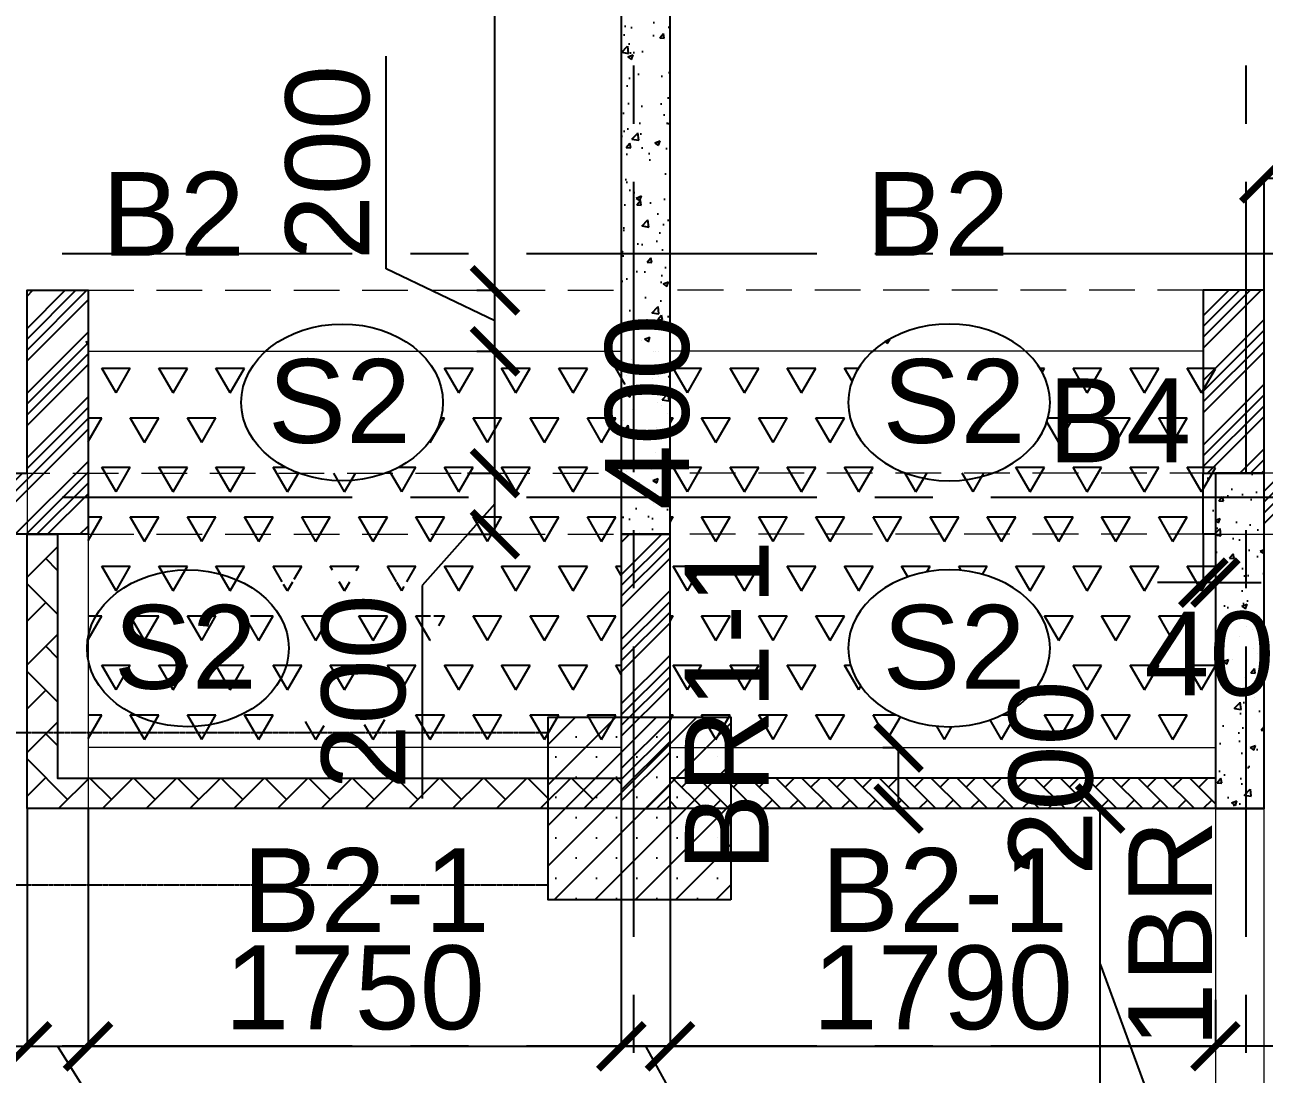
# Model space of a CAD drawing. Header units: inches. Extents: x 278200 to 407749, y -182622 to -96622.
# Drawn here: x 303423 to 307491, y -117436 to -113994 of the extents above; entities that cross this region are included whole.
import ezdxf

# ---------------------------------------------------------------- set-up
doc = ezdxf.new("R2010")
doc.units = ezdxf.units.IN
doc.header["$MEASUREMENT"] = 0
for name, pattern in [('CENTER', [50.8, 31.75, -6.35, 6.35, -6.35]), ('DASHED2', [9.525, 6.35, -3.175]), ('Hidden', [3, 2, -1])]:
    doc.linetypes.add(name, pattern=pattern)
for name, color, linetype in [('160 R.C. WALL HAT', 8, 'Continuous'), ('160 R.C.WALL', 6, 'Continuous'), ('AR-Column', 40, 'Continuous'), ('AR-Hidden', 251, 'DASHED2'), ('BAL. PARAPET WALL', 4, 'Continuous'), ('BEAM TEXT', 4, 'Continuous'), ('DIM', 251, 'Continuous'), ('DOP IN SHEAR WALL', 5, 'Continuous'), ('GRID', 8, 'CENTER'), ('NON S.WALL HATCH', 8, 'Continuous'), ('NON STRUC R.C.WALL', 6, 'Continuous'), ('NON.STRUC.R.C.WALLS', 1, 'Continuous'), ('PARAPET WALL', 4, 'Continuous'), ('SECOND FLOOR BEAM', 6, 'Continuous'), ('SUNKEN', 8, 'Continuous')]:
    doc.layers.add(name, color=color, linetype=linetype)
for name, color, linetype, lineweight in [('BEAMS', 3, 'Continuous', 0), ('SLAB CIR', 1, 'Continuous', 25), ('SLAB TXT', 3, 'Continuous', 0)]:
    doc.layers.add(name, color=color, linetype=linetype, lineweight=lineweight)
doc.styles.add('T200', font='sanss___.ttf', dxfattribs={"height": 275})
doc.styles.add('T300', font='sanss___.ttf', dxfattribs={"height": 350})
doc.dimstyles.new('T 200', dxfattribs={"dimtxt": 275, "dimasz": 150, "dimexe": 1, "dimexo": 0, "dimgap": 50, "dimtad": 1, "dimdec": 0, "dimrnd": 5, "dimdsep": 46, "dimtxsty": 'T200', "dimblk": 'ARCHTICK', "dimcen": 2.5, "dimdle": 1, "dimclrd": 5, "dimclre": 253, "dimclrt": 1, "dimadec": 0, "dimazin": 0, "dimtfac": 1, "dimtdec": 0, "dimtmove": 2, "dimatfit": 3, "dimfxl": 0, "dimarcsym": 0})
pattern_1 = [(60, (2581941.19, -332303.54), (-93.75, 162.379763), [93.75, -93.75]), (120, (2581941.19, -332303.54), (-187.5, 1e-07), [93.75, -93.75]), (0, (2581894.31, -332222.35), (93.75, 162.379763), [93.75, -93.75])]
pattern_2 = [(45, (2626358.34, -227125.94), (-106.066017, 106.066017), []), (45, (2626393.7, -227125.94), (-106.066017, 106.066017), []), (45, (2626429.05, -227125.94), (-106.066017, 106.066017), []), (45, (2626464.41, -227125.94), (-106.066017, 106.066017), [])]

# ---------------------------------------------------------------- blocks, each defined once
blk = doc.blocks.new('_ARCHTICK')
at = {"color": 0, "linetype": 'ByBlock', "const_width": 0.15}
blk.add_lwpolyline([(-0.5, -0.5), (0.5, 0.5)], dxfattribs=at)
blk = doc.blocks.new('*D260')
at = {"layer": 'Defpoints', "color": 0}
for p in [(307490.7, -114497.8), (307490.7, -114864.9, 14.7), (308690.7, -115079.2, 14.7)]:
    blk.add_point(p, dxfattribs=at)
at = {"layer": 'DIM', "color": 5, "lineweight": -2}
blk.add_line((308691.7, -114497.8), (307489.7, -114497.8), dxfattribs=at)
at = {"layer": 'DIM', "color": 253, "lineweight": -2}
for p, q in [((307490.7, -114864.9), (307490.7, -114496.8)), ((308690.7, -115079.2), (308690.7, -114496.8))]:
    blk.add_line(p, q, dxfattribs=at)
at = {"layer": 'DIM', "color": 5, "lineweight": -2, "xscale": 150, "yscale": 150, "zscale": 150, "rotation": 180}
blk.add_blockref('_ARCHTICK', (307490.7, -114497.8), dxfattribs=at)
at = {"layer": 'DIM', "color": 5, "lineweight": -2, "xscale": 150, "yscale": 150, "zscale": 150}
blk.add_blockref('_ARCHTICK', (308690.7, -114497.8), dxfattribs=at)
at = {"layer": 'DIM', "color": 1, "insert": (308090.7, -114306.1), "char_height": 275, "attachment_point": 5, "style": 'T200'}
blk.add_mtext('1200', dxfattribs=at)
blk = doc.blocks.new('*D268')
at = {"layer": 'Defpoints', "color": 0}
for p in [(303430.7, -116564.9, 14.7), (302200.7, -117149.8, 14.7), (303430.7, -117344.9)]:
    blk.add_point(p, dxfattribs=at)
at = {"layer": 'DIM', "color": 253, "lineweight": -2}
for p, q in [((303430.7, -116564.9), (303430.7, -117345.9)), ((302200.7, -117149.8), (302200.7, -117345.9))]:
    blk.add_line(p, q, dxfattribs=at)
at = {"layer": 'DIM', "color": 5, "lineweight": -2}
blk.add_line((302199.7, -117344.9), (303431.7, -117344.9), dxfattribs=at)
at = {"layer": 'DIM', "color": 5, "lineweight": -2, "xscale": 150, "yscale": 150, "zscale": 150, "rotation": 180}
blk.add_blockref('_ARCHTICK', (302200.7, -117344.9), dxfattribs=at)
at = {"layer": 'DIM', "color": 5, "lineweight": -2, "xscale": 150, "yscale": 150, "zscale": 150}
blk.add_blockref('_ARCHTICK', (303430.7, -117344.9), dxfattribs=at)
at = {"layer": 'DIM', "color": 1, "insert": (302815.7, -117153.1), "char_height": 275, "attachment_point": 5, "style": 'T200'}
blk.add_mtext('1230', dxfattribs=at)
blk = doc.blocks.new('*D269')
at = {"layer": 'Defpoints', "color": 0}
for p in [(303430.7, -116564.9, 14.7), (303630.7, -116564.9, 14.7), (303630.7, -117344.9)]:
    blk.add_point(p, dxfattribs=at)
at = {"layer": 'DIM', "color": 253, "lineweight": -2}
for p, q in [((303430.7, -116564.9), (303430.7, -117345.9)), ((303630.7, -116564.9), (303630.7, -117345.9))]:
    blk.add_line(p, q, dxfattribs=at)
at = {"layer": 'DIM', "color": 5, "lineweight": -2}
for p, q in [((303429.7, -117344.9), (303631.7, -117344.9)), ((303530.7, -117344.9), (303846.3, -117845.9)), ((303846.3, -117845.9), (304544.6, -117845.9))]:
    blk.add_line(p, q, dxfattribs=at)
at = {"layer": 'DIM', "color": 5, "lineweight": -2, "xscale": 150, "yscale": 150, "zscale": 150, "rotation": 180}
blk.add_blockref('_ARCHTICK', (303430.7, -117344.9), dxfattribs=at)
at = {"layer": 'DIM', "color": 5, "lineweight": -2, "xscale": 150, "yscale": 150, "zscale": 150}
blk.add_blockref('_ARCHTICK', (303630.7, -117344.9), dxfattribs=at)
at = {"layer": 'DIM', "color": 1, "insert": (304195.4, -117654.2), "char_height": 275, "attachment_point": 5, "style": 'T200'}
blk.add_mtext('200', dxfattribs=at)
blk = doc.blocks.new('*D270')
at = {"layer": 'Defpoints', "color": 0}
for p in [(303630.7, -116564.9, 14.7), (305380.7, -116564.9, 14.7), (305380.7, -117344.9)]:
    blk.add_point(p, dxfattribs=at)
at = {"layer": 'DIM', "color": 253, "lineweight": -2}
for p, q in [((303630.7, -116564.9), (303630.7, -117345.9)), ((305380.7, -116564.9), (305380.7, -117345.9))]:
    blk.add_line(p, q, dxfattribs=at)
at = {"layer": 'DIM', "color": 5, "lineweight": -2}
blk.add_line((303629.7, -117344.9), (305381.7, -117344.9), dxfattribs=at)
at = {"layer": 'DIM', "color": 5, "lineweight": -2, "xscale": 150, "yscale": 150, "zscale": 150, "rotation": 180}
blk.add_blockref('_ARCHTICK', (303630.7, -117344.9), dxfattribs=at)
at = {"layer": 'DIM', "color": 5, "lineweight": -2, "xscale": 150, "yscale": 150, "zscale": 150}
blk.add_blockref('_ARCHTICK', (305380.7, -117344.9), dxfattribs=at)
at = {"layer": 'DIM', "color": 1, "insert": (304505.7, -117153.3), "char_height": 275, "attachment_point": 5, "style": 'T200'}
blk.add_mtext('1750', dxfattribs=at)
blk = doc.blocks.new('*D271')
at = {"layer": 'Defpoints', "color": 0}
for p in [(305380.7, -116564.9, 14.7), (305540.7, -116564.9, 14.7), (305540.7, -117344.9)]:
    blk.add_point(p, dxfattribs=at)
at = {"layer": 'DIM', "color": 253, "lineweight": -2}
for p, q in [((305380.7, -116564.9), (305380.7, -117345.9)), ((305540.7, -116564.9), (305540.7, -117345.9))]:
    blk.add_line(p, q, dxfattribs=at)
at = {"layer": 'DIM', "color": 5, "lineweight": -2}
for p, q in [((305379.7, -117344.9), (305541.7, -117344.9)), ((305460.7, -117344.9), (305735.6, -117846.4)), ((305735.6, -117846.4), (306407.9, -117846.4))]:
    blk.add_line(p, q, dxfattribs=at)
at = {"layer": 'DIM', "color": 5, "lineweight": -2, "xscale": 150, "yscale": 150, "zscale": 150, "rotation": 180}
blk.add_blockref('_ARCHTICK', (305380.7, -117344.9), dxfattribs=at)
at = {"layer": 'DIM', "color": 5, "lineweight": -2, "xscale": 150, "yscale": 150, "zscale": 150}
blk.add_blockref('_ARCHTICK', (305540.7, -117344.9), dxfattribs=at)
at = {"layer": 'DIM', "color": 1, "insert": (306071.7, -117654.6), "char_height": 275, "attachment_point": 5, "style": 'T200'}
blk.add_mtext('160', dxfattribs=at)
blk = doc.blocks.new('*D272')
at = {"layer": 'Defpoints', "color": 0}
for p in [(305540.7, -116564.9, 14.7), (307330.7, -117192), (307330.7, -117344.9)]:
    blk.add_point(p, dxfattribs=at)
at = {"layer": 'DIM', "color": 253, "lineweight": -2}
for p, q in [((305540.7, -116564.9), (305540.7, -117345.9)), ((307330.7, -117192), (307330.7, -117345.9))]:
    blk.add_line(p, q, dxfattribs=at)
at = {"layer": 'DIM', "color": 5, "lineweight": -2}
blk.add_line((305539.7, -117344.9), (307331.7, -117344.9), dxfattribs=at)
at = {"layer": 'DIM', "color": 5, "lineweight": -2, "xscale": 150, "yscale": 150, "zscale": 150, "rotation": 180}
blk.add_blockref('_ARCHTICK', (305540.7, -117344.9), dxfattribs=at)
at = {"layer": 'DIM', "color": 5, "lineweight": -2, "xscale": 150, "yscale": 150, "zscale": 150}
blk.add_blockref('_ARCHTICK', (307330.7, -117344.9), dxfattribs=at)
at = {"layer": 'DIM', "color": 1, "insert": (306435.7, -117153.3), "char_height": 275, "attachment_point": 5, "style": 'T200'}
blk.add_mtext('1790', dxfattribs=at)
blk = doc.blocks.new('*D278')
at = {"layer": 'Defpoints', "color": 0}
for p in [(304875.9, -115464.9, 14.7), (304966.3, -115464.9), (304875.9, -115664.9, 14.7)]:
    blk.add_point(p, dxfattribs=at)
at = {"layer": 'DIM', "color": 253, "lineweight": -2}
for p, q in [((304875.9, -115464.9), (304967.3, -115464.9)), ((304875.9, -115664.9), (304967.3, -115664.9))]:
    blk.add_line(p, q, dxfattribs=at)
at = {"layer": 'DIM', "color": 5, "lineweight": -2}
for p, q in [((304966.3, -115665.9), (304966.3, -115463.9)), ((304966.3, -115564.9), (304727.7, -115833.2)), ((304727.7, -115833.2), (304727.7, -116531.5))]:
    blk.add_line(p, q, dxfattribs=at)
at = {"layer": 'DIM', "color": 5, "lineweight": -2, "xscale": 150, "yscale": 150, "zscale": 150}
for p, rotation in [((304966.3, -115464.9), 90), ((304966.3, -115664.9), 270)]:
    blk.add_blockref('_ARCHTICK', p, dxfattribs=dict(at, rotation=rotation))
at = {"layer": 'DIM', "color": 1, "insert": (304536.1, -116182.3), "char_height": 275, "attachment_point": 5, "rotation": 90, "style": 'T200'}
blk.add_mtext('200', dxfattribs=at)
blk = doc.blocks.new('*D279')
at = {"layer": 'Defpoints', "color": 0}
for p in [(304906.6, -115064.9, 14.7), (304966.3, -115064.9), (304875.9, -115464.9, 14.7)]:
    blk.add_point(p, dxfattribs=at)
at = {"layer": 'DIM', "color": 253, "lineweight": -2}
for p, q in [((304906.6, -115064.9), (304967.3, -115064.9)), ((304875.9, -115464.9), (304967.3, -115464.9))]:
    blk.add_line(p, q, dxfattribs=at)
at = {"layer": 'DIM', "color": 5, "lineweight": -2}
blk.add_line((304966.3, -115465.9), (304966.3, -115063.9), dxfattribs=at)
at = {"layer": 'DIM', "color": 5, "lineweight": -2, "xscale": 150, "yscale": 150, "zscale": 150}
for p, rotation in [((304966.3, -115064.9), 90), ((304966.3, -115464.9), 270)]:
    blk.add_blockref('_ARCHTICK', p, dxfattribs=dict(at, rotation=rotation))
at = {"layer": 'DIM', "color": 1, "insert": (305467.2, -115264.9), "char_height": 275, "attachment_point": 5, "rotation": 90, "style": 'T200'}
blk.add_mtext('400', dxfattribs=at)
blk = doc.blocks.new('*D280')
at = {"layer": 'Defpoints', "color": 0}
for p in [(304906.6, -114864.9, 14.7), (304966.3, -114864.9), (304906.6, -115064.9, 14.7)]:
    blk.add_point(p, dxfattribs=at)
at = {"layer": 'DIM', "color": 5, "lineweight": -2}
for p, q in [((304609.5, -114794.9), (304609.5, -114096.6)), ((304966.3, -114964.9), (304609.5, -114794.9)), ((304966.3, -115065.9), (304966.3, -114863.9))]:
    blk.add_line(p, q, dxfattribs=at)
at = {"layer": 'DIM', "color": 253, "lineweight": -2}
for p, q in [((304906.6, -114864.9), (304967.3, -114864.9)), ((304906.6, -115064.9), (304967.3, -115064.9))]:
    blk.add_line(p, q, dxfattribs=at)
at = {"layer": 'DIM', "color": 5, "lineweight": -2, "xscale": 150, "yscale": 150, "zscale": 150}
for p, rotation in [((304966.3, -114864.9), 90), ((304966.3, -115064.9), 270)]:
    blk.add_blockref('_ARCHTICK', p, dxfattribs=dict(at, rotation=rotation))
at = {"layer": 'DIM', "color": 1, "insert": (304417.9, -114445.8), "char_height": 275, "attachment_point": 5, "rotation": 90, "style": 'T200'}
blk.add_mtext('200', dxfattribs=at)
blk = doc.blocks.new('*D281')
at = {"layer": 'Defpoints', "color": 0}
for p in [(304830.7, -111864.9, 14.7), (304966.3, -111864.9), (304906.6, -114864.9, 14.7)]:
    blk.add_point(p, dxfattribs=at)
at = {"layer": 'DIM', "color": 253, "lineweight": -2}
for p, q in [((304830.7, -111864.9), (304967.3, -111864.9)), ((304906.6, -114864.9), (304967.3, -114864.9))]:
    blk.add_line(p, q, dxfattribs=at)
at = {"layer": 'DIM', "color": 5, "lineweight": -2}
blk.add_line((304966.3, -114865.9), (304966.3, -111863.9), dxfattribs=at)
at = {"layer": 'DIM', "color": 5, "lineweight": -2, "xscale": 150, "yscale": 150, "zscale": 150}
for p, rotation in [((304966.3, -111864.9), 90), ((304966.3, -114864.9), 270)]:
    blk.add_blockref('_ARCHTICK', p, dxfattribs=dict(at, rotation=rotation))
at = {"layer": 'DIM', "color": 1, "insert": (304774.4, -113364.9), "char_height": 275, "attachment_point": 5, "rotation": 90, "style": 'T200'}
blk.add_mtext('3000', dxfattribs=at)
blk = doc.blocks.new('*D282')
at = {"layer": 'Defpoints', "color": 0}
for p in [(306238.8, -116364.9, 14.7), (306290.7, -116364.9), (306238.8, -116564.9, 14.7)]:
    blk.add_point(p, dxfattribs=at)
at = {"layer": 'DIM', "color": 253, "lineweight": -2}
for p, q in [((306238.8, -116364.9), (306291.7, -116364.9)), ((306238.8, -116564.9), (306291.7, -116564.9))]:
    blk.add_line(p, q, dxfattribs=at)
at = {"layer": 'DIM', "color": 5, "lineweight": -2}
blk.add_line((306290.7, -116565.9), (306290.7, -116363.9), dxfattribs=at)
at = {"layer": 'DIM', "color": 5, "lineweight": -2, "xscale": 150, "yscale": 150, "zscale": 150}
for p, rotation in [((306290.7, -116364.9), 90), ((306290.7, -116564.9), 270)]:
    blk.add_blockref('_ARCHTICK', p, dxfattribs=dict(at, rotation=rotation))
at = {"layer": 'DIM', "color": 1, "insert": (306791.6, -116464.9), "char_height": 275, "attachment_point": 5, "rotation": 90, "style": 'T200'}
blk.add_mtext('200', dxfattribs=at)
blk = doc.blocks.new('A$C02A55DAE')
at = {"layer": 'NON S.WALL HATCH'}
h = blk.add_hatch(dxfattribs=at)
h.set_pattern_fill('SACNCR', color=256, scale=1000)
h.set_pattern_definition([(45, (-131825.64, 75915.45), (-66.29126, 66.29126), []), (45, (-131759.35, 75915.45), (-66.29126, 66.29126), [0, -93.75])])
h.paths.add_polyline_path([(20480, -10920), (19880, -10920), (19880, -10320), (20480, -10320)])
at = {"layer": 'AR-Column', "color": 4, "elevation": -29.5}
blk.add_lwpolyline([(20480, -10920), (19880, -10920), (19880, -10320), (20480, -10320)], close=True, dxfattribs=at)
at = {"layer": 'AR-Hidden', "ltscale": 0.009}
for p, q in [((17170, -10370, -29.5), (19880, -10370, -29.5)), ((17170, -10870, -29.5), (19880, -10870, -29.5))]:
    blk.add_line(p, q, dxfattribs=at)
blk = doc.blocks.new('*D828')
at = {"layer": 'Defpoints', "color": 0}
for p in [(306952.1, -116564.9), (307330.7, -116564.9, 14.7), (307330.7, -117584.9, 14.7)]:
    blk.add_point(p, dxfattribs=at)
at = {"layer": 'DIM', "color": 253, "lineweight": -2}
for p, q in [((307330.7, -116564.9), (306951.1, -116564.9)), ((307330.7, -117584.9), (306951.1, -117584.9))]:
    blk.add_line(p, q, dxfattribs=at)
at = {"layer": 'DIM', "color": 5, "lineweight": -2}
for p, q in [((306952.1, -117585.9), (306952.1, -116563.9)), ((306952.1, -117074.9), (307221.3, -117805)), ((307221.3, -117805), (307221.3, -118687))]:
    blk.add_line(p, q, dxfattribs=at)
at = {"layer": 'DIM', "color": 5, "lineweight": -2, "xscale": 150, "yscale": 150, "zscale": 150}
for p, rotation in [((306952.1, -116564.9), 90), ((306952.1, -117584.9), 270)]:
    blk.add_blockref('_ARCHTICK', p, dxfattribs=dict(at, rotation=rotation))
at = {"layer": 'DIM', "color": 1, "insert": (307029.7, -118246), "char_height": 275, "attachment_point": 5, "rotation": 90, "style": 'T200'}
blk.add_mtext('1020', dxfattribs=at)
blk = doc.blocks.new('*D846')
at = {"layer": 'Defpoints', "color": 0}
for p in [(307290.7, -115664.9, 14.7), (307330.7, -115664.9, 14.7), (307290.7, -115823.7)]:
    blk.add_point(p, dxfattribs=at)
at = {"layer": 'DIM', "color": 253, "lineweight": -2}
for p, q in [((307290.7, -115664.9), (307290.7, -115824.7)), ((307330.7, -115664.9), (307330.7, -115824.7))]:
    blk.add_line(p, q, dxfattribs=at)
at = {"layer": 'DIM', "color": 5, "lineweight": -2}
for p, q in [((307290.7, -115823.7), (307140.7, -115823.7)), ((307330.7, -115823.7), (307290.7, -115823.7)), ((307330.7, -115823.7), (307480.7, -115823.7))]:
    blk.add_line(p, q, dxfattribs=at)
at = {"layer": 'DIM', "color": 5, "lineweight": -2, "xscale": 150, "yscale": 150, "zscale": 150}
blk.add_blockref('_ARCHTICK', (307290.7, -115823.7), dxfattribs=at)
at = {"layer": 'DIM', "color": 5, "lineweight": -2, "xscale": 150, "yscale": 150, "zscale": 150, "rotation": 180}
blk.add_blockref('_ARCHTICK', (307330.7, -115823.7), dxfattribs=at)
at = {"layer": 'DIM', "color": 1, "insert": (307310.7, -116058.4), "char_height": 275, "attachment_point": 5, "style": 'T200'}
blk.add_mtext('40', dxfattribs=at)

msp = doc.modelspace()

# ---------------------------------------------------------------- hatches: boundary and pattern name
at = {"layer": '160 R.C. WALL HAT'}
h = msp.add_hatch(dxfattribs=at)
h.set_pattern_fill('AR-CONC', color=256, scale=25)
h.set_pattern_definition([(50, (2484509.82, 119190.9), (179.315046, -15.688034), [18.75, -206.25]), (355, (2484509.82, 119190.9), (-34.687833, 188.048033), [15, -165]), (100.4514445, (2484524.76, 119189.6), (144.627212, 172.359998), [15.935048, -175.285528]), (46.1842, (2484509.82, 119240.9), (266.810333, -41.37982), [28.125, -309.375]), (96.635635, (2484532.05, 119237.46), (233.665486, 243.52965), [23.902586, -262.92844]), (351.184164, (2484509.82, 119240.9), (233.665486, 243.52965), [22.5, -247.5]), (21, (2484534.82, 119228.4), (149.226763, -100.654723), [18.75, -206.25]), (326, (2484534.82, 119228.4), (60.828833, 181.287511), [15, -165]), (71.451445, (2484547.25, 119220.02), (210.055594, 80.632788), [15.935047, -175.285528]), (37.5, (2484509.816, 119190.906), (3.0399638, 83.2234635), [0, -163, 0, -167.5, 0, -165.625]), (7.5, (2484509.82, 119190.91), (65.7673844, 98.602928), [0, -95.5, 0, -159.25, 0, -63.125]), (327.5, (2484454.066, 119190.906), (133.455609, -5.638718), [0, -62.5, 0, -195, 0, -258.75]), (317.5, (2484429.07, 119190.91), (145.7965423, 25.0262456), [0, -81.25, 0, -129.5, 0, -183.75])])
h.paths.add_polyline_path([(305380.7, -115664.9), (305540.7, -115664.9), (305540.7, -111704.9), (305380.7, -111704.9)])
h = msp.add_hatch(dxfattribs=at)
h.set_pattern_fill('AR-CONC', color=256, scale=25)
h.set_pattern_definition([(50, (280098.29, 13245.27), (179.31505, -15.68803), [18.75, -206.25]), (355, (280098.3, 13245.27), (-34.68783, 188.04803), [15, -165]), (100.45144, (280113.23, 13243.96), (144.62721, 172.36), [15.93505, -175.28553]), (46.1842, (280098.3, 13295.27), (266.81033, -41.37982), [28.125, -309.375]), (96.63564, (280120.53, 13291.82), (233.6655, 243.52965), [23.9026, -262.92844]), (351.18416, (280098.3, 13295.27), (233.6655, 243.52965), [22.5, -247.5]), (21, (280123.29, 13282.77), (149.22676, -100.65472), [18.75, -206.25]), (326, (280123.3, 13282.77), (60.82883, 181.2875), [15, -165]), (71.45144, (280135.73, 13274.38), (210.0556, 80.63279), [15.93505, -175.28553]), (37.5, (280098.29, 13245.27), (3.039964, 83.223463), [0, -163, 0, -167.5, 0, -165.625]), (7.5, (280098.29, 13245.27), (65.767384, 98.60293), [0, -95.5, 0, -159.25, 0, -63.125]), (327.5, (280042.54, 13245.27), (133.45561, -5.638718), [0, -62.5, 0, -195, 0, -258.75]), (317.5, (280017.54, 13245.27), (145.79654, 25.02625), [0, -81.25, 0, -129.5, 0, -183.75])])
h.paths.add_polyline_path([(307330.7, -115664.9), (307290.7, -115664.9), (307290.7, -115464.9), (307330.7, -115464.9)])
h = msp.add_hatch(dxfattribs=at)
h.set_pattern_fill('AR-CONC', color=256, scale=25)
h.set_pattern_definition([(50, (2474579.82, 118330.9), (179.315046, -15.688034), [18.75, -206.25]), (355, (2474579.82, 118330.9), (-34.687833, 188.048033), [15, -165]), (100.4514445, (2474594.76, 118329.6), (144.627212, 172.359998), [15.935048, -175.285528]), (46.1842, (2474579.82, 118380.9), (266.810333, -41.37982), [28.125, -309.375]), (96.635635, (2474602.05, 118377.46), (233.665486, 243.52965), [23.902586, -262.92844]), (351.184164, (2474579.82, 118380.9), (233.665486, 243.52965), [22.5, -247.5]), (21, (2474604.82, 118368.4), (149.226763, -100.654723), [18.75, -206.25]), (326, (2474604.82, 118368.4), (60.828833, 181.287511), [15, -165]), (71.451445, (2474617.25, 118360.02), (210.055594, 80.632788), [15.935047, -175.285528]), (37.5, (2474579.816, 118330.906), (3.0399638, 83.2234635), [0, -163, 0, -167.5, 0, -165.625]), (7.5, (2474579.82, 118330.91), (65.7673844, 98.602928), [0, -95.5, 0, -159.25, 0, -63.125]), (327.5, (2474524.066, 118330.906), (133.455609, -5.638718), [0, -62.5, 0, -195, 0, -258.75]), (317.5, (2474499.07, 118330.91), (145.7965423, 25.0262456), [0, -81.25, 0, -129.5, 0, -183.75])])
h.paths.add_polyline_path([(307330.7, -115464.9), (307490.7, -115464.9), (307490.7, -116564.9), (307330.7, -116564.9)])
at = {"layer": 'BAL. PARAPET WALL'}
h = msp.add_hatch(dxfattribs=at)
h.set_pattern_fill('AR-HBONE', color=256, angle=90, style=0)
h.set_pattern_definition([(135, (-191140.66, -2241623.19), (-143.684098, 2e-14), [304.8, -101.6]), (225, (-191212.51, -2241551.35), (-143.684098, 2e-14), [304.8, -101.6])])
h.paths.add_polyline_path([(305380.7, -116464.9), (305380.7, -116564.9), (303430.7, -116564.9), (303430.7, -115664.9), (303530.7, -115664.9), (303530.7, -116464.9)])
h = msp.add_hatch(dxfattribs=at)
h.set_pattern_fill('AR-HBONE', color=256, scale=15, angle=90, style=0)
h.set_pattern_definition([(135, (280038.29, 13245.27), (-84.852814, 1e-14), [180, -60]), (225, (279995.866, 13287.696), (-84.852814, 1e-14), [180, -60])])
h.paths.add_polyline_path([(307330.7, -116464.9), (305540.7, -116464.9), (305540.7, -116564.9), (307330.7, -116564.9)])
at = {"layer": 'NON STRUC R.C.WALL'}
h = msp.add_hatch(dxfattribs=at)
h.set_pattern_fill('ANSI34', color=1, scale=200)
h.set_pattern_definition(pattern_2)
h.paths.add_polyline_path([(302230.7, -115464.9), (303430.7, -115464.9), (303430.7, -114864.9), (303630.7, -114864.9), (303630.7, -115664.9), (302230.7, -115664.9)])
h = msp.add_hatch(dxfattribs=at)
h.set_pattern_fill('ANSI34', color=1, scale=200)
h.set_pattern_definition([(45, (2626318.34, -227165.94), (-106.066017, 106.066017), []), (45, (2626353.7, -227165.94), (-106.066017, 106.066017), []), (45, (2626389.05, -227165.94), (-106.066017, 106.066017), []), (45, (2626424.4, -227165.94), (-106.066017, 106.066017), [])])
h.paths.add_polyline_path([(307490.7, -114864.9), (307290.7, -114864.9), (307290.7, -115464.9), (307490.7, -115464.9)])
h = msp.add_hatch(dxfattribs=at)
h.set_pattern_fill('ANSI34', color=1, scale=200)
h.set_pattern_definition([(45, (2464819.82, 129010.9), (-106.066017, 106.066017), []), (45, (2464855.17, 129010.9), (-106.066017, 106.066017), []), (45, (2464890.53, 129010.9), (-106.066017, 106.066017), []), (45, (2464925.88, 129010.9), (-106.066017, 106.066017), [])])
h.paths.add_polyline_path([(308690.7, -115464.9), (307490.7, -115464.9), (307490.7, -115664.9), (308690.7, -115664.9)])
h = msp.add_hatch(dxfattribs=at)
h.set_pattern_fill('ANSI34', color=1, scale=200)
h.set_pattern_definition(pattern_2)
h.paths.add_polyline_path([(305540.7, -115664.9), (305380.7, -115664.9), (305380.7, -116564.9), (305540.7, -116564.9)])
at = {"layer": 'SUNKEN'}
h = msp.add_hatch(dxfattribs=at)
h.set_pattern_fill('TRIANG', color=256, scale=500)
h.set_pattern_definition(pattern_1)
h.paths.add_polyline_path([(305380.7, -116364.9), (303630.7, -116364.9), (303630.7, -115664.9), (305380.7, -115664.9)])
edge = h.paths.add_edge_path(flags=16)
edge.add_ellipse((304464.6, -116039.2), major_axis=(331, 0), ratio=0.77685, start_angle=0, end_angle=360)
h.paths.add_polyline_path([(305380.7, -115664.9), (303630.7, -115664.9), (303630.7, -115464.9), (305380.7, -115464.9)])
h.paths.add_polyline_path([(304754.3, -115821.1), (304754.3, -116252.3), (304149.2, -116252.3), (304149.2, -115821.1)], flags=16)
edge = h.paths.add_edge_path()
edge.add_line((304622.5, -115458.6), (304633.9, -115453.5))
edge.add_line((304633.9, -115453.5), (304645.1, -115448.1))
edge.add_line((304645.1, -115448.1), (304656, -115442.4))
edge.add_line((304656, -115442.4), (304666.6, -115436.3))
edge.add_line((304666.6, -115436.3), (304676.8, -115429.9))
edge.add_line((304676.8, -115429.9), (304686.8, -115423.2))
edge.add_line((304686.8, -115423.2), (304696.3, -115416.2))
edge.add_line((304696.3, -115416.2), (304705.6, -115408.9))
edge.add_line((304705.6, -115408.9), (304714.4, -115401.3))
edge.add_line((304714.4, -115401.3), (304722.8, -115393.5))
edge.add_line((304722.8, -115393.5), (304730.9, -115385.4))
edge.add_line((304730.9, -115385.4), (304738.5, -115377))
edge.add_line((304738.5, -115377), (304745.6, -115368.4))
edge.add_line((304745.6, -115368.4), (304752.4, -115359.7))
edge.add_line((304752.4, -115359.7), (304758.7, -115350.7))
edge.add_line((304758.7, -115350.7), (304764.5, -115341.5))
edge.add_line((304764.5, -115341.5), (304769.8, -115332.2))
edge.add_line((304769.8, -115332.2), (304774.7, -115322.6))
edge.add_line((304774.7, -115322.6), (304779, -115313))
edge.add_line((304779, -115313), (304782.9, -115303.2))
edge.add_line((304782.9, -115303.2), (304786.3, -115293.3))
edge.add_line((304786.3, -115293.3), (304789.1, -115283.4))
edge.add_line((304789.1, -115283.4), (304791.5, -115273.3))
edge.add_line((304791.5, -115273.3), (304793.3, -115263.2))
edge.add_line((304793.3, -115263.2), (304794.6, -115253))
edge.add_line((304794.6, -115253), (304795.4, -115242.8))
edge.add_line((304795.4, -115242.8), (304795.6, -115232.6))
edge.add_line((304795.6, -115232.6), (304795.4, -115222.3))
edge.add_line((304795.4, -115222.3), (304794.6, -115212.1))
edge.add_line((304794.6, -115212.1), (304793.3, -115202))
edge.add_line((304793.3, -115202), (304791.5, -115191.8))
edge.add_line((304791.5, -115191.8), (304789.1, -115181.8))
edge.add_line((304789.1, -115181.8), (304786.3, -115171.8))
edge.add_line((304786.3, -115171.8), (304782.9, -115161.9))
edge.add_line((304782.9, -115161.9), (304779, -115152.1))
edge.add_line((304779, -115152.1), (304774.7, -115142.5))
edge.add_line((304774.7, -115142.5), (304769.8, -115133))
edge.add_line((304769.8, -115133), (304764.5, -115123.6))
edge.add_line((304764.5, -115123.6), (304758.7, -115114.5))
edge.add_line((304758.7, -115114.5), (304752.4, -115105.5))
edge.add_line((304752.4, -115105.5), (304745.6, -115096.7))
edge.add_line((304745.6, -115096.7), (304738.5, -115088.1))
edge.add_line((304738.5, -115088.1), (304730.9, -115079.8))
edge.add_line((304730.9, -115079.8), (304722.8, -115071.7))
edge.add_line((304722.8, -115071.7), (304714.4, -115063.8))
edge.add_line((304714.4, -115063.8), (304705.6, -115056.2))
edge.add_line((304705.6, -115056.2), (304696.3, -115048.9))
edge.add_line((304696.3, -115048.9), (304686.8, -115041.9))
edge.add_line((304686.8, -115041.9), (304676.8, -115035.2))
edge.add_line((304676.8, -115035.2), (304666.6, -115028.8))
edge.add_line((304666.6, -115028.8), (304659.8, -115024.9))
edge.add_line((304678, -115064.9), (305398.9, -115064.9))
edge.add_line((305398.9, -115064.9), (305380.7, -115464.9))
edge.add_line((305380.7, -115464.9), (304606.3, -115464.9))
edge.add_line((304606.3, -115464.9), (304610.8, -115463.3))
edge.add_line((304610.8, -115463.3), (304622.5, -115458.6))
edge = h.paths.add_edge_path()
edge.add_line((304318.5, -115463.3), (304323, -115464.9))
edge.add_line((304323, -115464.9), (303590.7, -115464.9))
edge.add_line((303630.7, -115464.9), (303630.7, -115024.9))
edge.add_line((303590.7, -115064.9), (304269.5, -115064.9))
edge.add_line((304269.5, -115064.9), (304262.7, -115028.8))
edge.add_line((304262.7, -115028.8), (304252.4, -115035.2))
edge.add_line((304252.4, -115035.2), (304242.5, -115041.9))
edge.add_line((304242.5, -115041.9), (304232.9, -115048.9))
edge.add_line((304232.9, -115048.9), (304223.7, -115056.2))
edge.add_line((304223.7, -115056.2), (304214.9, -115063.8))
edge.add_line((304214.9, -115063.8), (304206.4, -115071.7))
edge.add_line((304206.4, -115071.7), (304198.4, -115079.8))
edge.add_line((304198.4, -115079.8), (304190.8, -115088.1))
edge.add_line((304190.8, -115088.1), (304183.6, -115096.7))
edge.add_line((304183.6, -115096.7), (304176.9, -115105.5))
edge.add_line((304176.9, -115105.5), (304170.6, -115114.5))
edge.add_line((304170.6, -115114.5), (304164.8, -115123.6))
edge.add_line((304164.8, -115123.6), (304159.5, -115133))
edge.add_line((304159.5, -115133), (304154.6, -115142.5))
edge.add_line((304154.6, -115142.5), (304150.2, -115152.1))
edge.add_line((304150.2, -115152.1), (304146.4, -115161.9))
edge.add_line((304146.4, -115161.9), (304143, -115171.8))
edge.add_line((304143, -115171.8), (304140.2, -115181.8))
edge.add_line((304140.2, -115181.8), (304137.8, -115191.8))
edge.add_line((304137.8, -115191.8), (304136, -115202))
edge.add_line((304136, -115202), (304134.7, -115212.1))
edge.add_line((304134.7, -115212.1), (304133.9, -115222.3))
edge.add_line((304133.9, -115222.3), (304133.6, -115232.6))
edge.add_line((304133.6, -115232.6), (304133.9, -115242.8))
edge.add_line((304133.9, -115242.8), (304134.7, -115253))
edge.add_line((304134.7, -115253), (304136, -115263.2))
edge.add_line((304136, -115263.2), (304137.8, -115273.3))
edge.add_line((304137.8, -115273.3), (304140.2, -115283.4))
edge.add_line((304140.2, -115283.4), (304143, -115293.3))
edge.add_line((304143, -115293.3), (304146.4, -115303.2))
edge.add_line((304146.4, -115303.2), (304150.2, -115313))
edge.add_line((304150.2, -115313), (304154.6, -115322.6))
edge.add_line((304154.6, -115322.6), (304159.5, -115332.2))
edge.add_line((304159.5, -115332.2), (304164.8, -115341.5))
edge.add_line((304164.8, -115341.5), (304170.6, -115350.7))
edge.add_line((304170.6, -115350.7), (304176.9, -115359.7))
edge.add_line((304176.9, -115359.7), (304183.6, -115368.4))
edge.add_line((304183.6, -115368.4), (304190.8, -115377))
edge.add_line((304190.8, -115377), (304198.4, -115385.4))
edge.add_line((304198.4, -115385.4), (304206.4, -115393.5))
edge.add_line((304206.4, -115393.5), (304214.9, -115401.3))
edge.add_line((304214.9, -115401.3), (304223.7, -115408.9))
edge.add_line((304223.7, -115408.9), (304232.9, -115416.2))
edge.add_line((304232.9, -115416.2), (304242.5, -115423.2))
edge.add_line((304242.5, -115423.2), (304252.4, -115429.9))
edge.add_line((304252.4, -115429.9), (304262.7, -115436.3))
edge.add_line((304262.7, -115436.3), (304273.3, -115442.4))
edge.add_line((304273.3, -115442.4), (304284.2, -115448.1))
edge.add_line((304284.2, -115448.1), (304295.3, -115453.5))
edge.add_line((304295.3, -115453.5), (304306.8, -115458.6))
edge.add_line((304306.8, -115458.6), (304318.5, -115463.3))
h = msp.add_hatch(dxfattribs=at)
h.set_pattern_fill('TRIANG', color=256, scale=500)
h.set_pattern_definition(pattern_1)
h.paths.add_polyline_path([(305540.7, -116364.9), (307330.7, -116364.9), (307330.7, -115664.9), (305540.7, -115664.9)])
edge = h.paths.add_edge_path(flags=16)
edge.add_ellipse((306456.7, -116039.2), major_axis=(-331, 0), ratio=0.77685, start_angle=0, end_angle=360, ccw=False)
h.paths.add_polyline_path([(305540.7, -115664.9), (307330.7, -115664.9), (307330.7, -115464.9), (305540.7, -115464.9)])
h.paths.add_polyline_path([(306167.1, -115821.1), (306167.1, -116252.3), (306772.2, -116252.3), (306772.2, -115821.1)], flags=0)
edge = h.paths.add_edge_path()
edge.add_line((306298.9, -115458.6), (306287.4, -115453.5))
edge.add_line((306287.4, -115453.5), (306276.3, -115448.1))
edge.add_line((306276.3, -115448.1), (306265.4, -115442.4))
edge.add_line((306265.4, -115442.4), (306254.8, -115436.3))
edge.add_line((306254.8, -115436.3), (306244.5, -115429.9))
edge.add_line((306244.5, -115429.9), (306234.6, -115423.2))
edge.add_line((306234.6, -115423.2), (306225, -115416.2))
edge.add_line((306225, -115416.2), (306215.8, -115408.9))
edge.add_line((306215.8, -115408.9), (306207, -115401.3))
edge.add_line((306207, -115401.3), (306198.5, -115393.5))
edge.add_line((306198.5, -115393.5), (306190.5, -115385.4))
edge.add_line((306190.5, -115385.4), (306182.9, -115377))
edge.add_line((306182.9, -115377), (306175.7, -115368.4))
edge.add_line((306175.7, -115368.4), (306169, -115359.7))
edge.add_line((306169, -115359.7), (306162.7, -115350.7))
edge.add_line((306162.7, -115350.7), (306156.9, -115341.5))
edge.add_line((306156.9, -115341.5), (306151.5, -115332.2))
edge.add_line((306151.5, -115332.2), (306146.7, -115322.6))
edge.add_line((306146.7, -115322.6), (306142.3, -115313))
edge.add_line((306142.3, -115313), (306138.5, -115303.2))
edge.add_line((306138.5, -115303.2), (306135.1, -115293.3))
edge.add_line((306135.1, -115293.3), (306132.2, -115283.4))
edge.add_line((306132.2, -115283.4), (306129.9, -115273.3))
edge.add_line((306129.9, -115273.3), (306128.1, -115263.2))
edge.add_line((306128.1, -115263.2), (306126.8, -115253))
edge.add_line((306126.8, -115253), (306126, -115242.8))
edge.add_line((306126, -115242.8), (306125.7, -115232.6))
edge.add_line((306125.7, -115232.6), (306126, -115222.3))
edge.add_line((306126, -115222.3), (306126.8, -115212.1))
edge.add_line((306126.8, -115212.1), (306128.1, -115202))
edge.add_line((306128.1, -115202), (306129.9, -115191.8))
edge.add_line((306129.9, -115191.8), (306132.2, -115181.8))
edge.add_line((306132.2, -115181.8), (306135.1, -115171.8))
edge.add_line((306135.1, -115171.8), (306138.5, -115161.9))
edge.add_line((306138.5, -115161.9), (306142.3, -115152.1))
edge.add_line((306142.3, -115152.1), (306146.7, -115142.5))
edge.add_line((306146.7, -115142.5), (306151.5, -115133))
edge.add_line((306151.5, -115133), (306156.9, -115123.6))
edge.add_line((306156.9, -115123.6), (306162.7, -115114.5))
edge.add_line((306162.7, -115114.5), (306169, -115105.5))
edge.add_line((306169, -115105.5), (306175.7, -115096.7))
edge.add_line((306175.7, -115096.7), (306182.9, -115088.1))
edge.add_line((306182.9, -115088.1), (306190.5, -115079.8))
edge.add_line((306190.5, -115079.8), (306198.5, -115071.7))
edge.add_line((306198.5, -115071.7), (306207, -115063.8))
edge.add_line((306207, -115063.8), (306215.8, -115056.2))
edge.add_line((306215.8, -115056.2), (306225, -115048.9))
edge.add_line((306225, -115048.9), (306234.6, -115041.9))
edge.add_line((306234.6, -115041.9), (306244.5, -115035.2))
edge.add_line((306244.5, -115035.2), (306254.8, -115028.8))
edge.add_line((306254.8, -115028.8), (306261.6, -115024.9))
edge.add_line((306261.6, -115064.9), (305540.7, -115064.9))
edge.add_line((305540.7, -115064.9), (305540.7, -115464.9))
edge.add_line((305540.7, -115464.9), (306315.1, -115464.9))
edge.add_line((306315.1, -115464.9), (306310.6, -115463.3))
edge.add_line((306310.6, -115463.3), (306298.9, -115458.6))
edge = h.paths.add_edge_path()
edge.add_line((306602.9, -115463.3), (306598.4, -115464.9))
edge.add_line((306598.4, -115464.9), (307330.7, -115464.9))
edge.add_line((307330.7, -115464.9), (307330.7, -115024.9))
edge.add_line((307330.7, -115064.9), (306651.8, -115064.9))
edge.add_line((306651.8, -115064.9), (306658.6, -115028.8))
edge.add_line((306658.6, -115028.8), (306668.9, -115035.2))
edge.add_line((306668.9, -115035.2), (306678.8, -115041.9))
edge.add_line((306678.8, -115041.9), (306688.4, -115048.9))
edge.add_line((306688.4, -115048.9), (306697.6, -115056.2))
edge.add_line((306697.6, -115056.2), (306706.5, -115063.8))
edge.add_line((306706.5, -115063.8), (306714.9, -115071.7))
edge.add_line((306714.9, -115071.7), (306722.9, -115079.8))
edge.add_line((306722.9, -115079.8), (306730.6, -115088.1))
edge.add_line((306730.6, -115088.1), (306737.7, -115096.7))
edge.add_line((306737.7, -115096.7), (306744.5, -115105.5))
edge.add_line((306744.5, -115105.5), (306750.7, -115114.5))
edge.add_line((306750.7, -115114.5), (306756.5, -115123.6))
edge.add_line((306756.5, -115123.6), (306761.9, -115133))
edge.add_line((306761.9, -115133), (306766.7, -115142.5))
edge.add_line((306766.7, -115142.5), (306771.1, -115152.1))
edge.add_line((306771.1, -115152.1), (306775, -115161.9))
edge.add_line((306775, -115161.9), (306778.3, -115171.8))
edge.add_line((306778.3, -115171.8), (306781.2, -115181.8))
edge.add_line((306781.2, -115181.8), (306783.5, -115191.8))
edge.add_line((306783.5, -115191.8), (306785.4, -115202))
edge.add_line((306785.4, -115202), (306786.7, -115212.1))
edge.add_line((306786.7, -115212.1), (306787.5, -115222.3))
edge.add_line((306787.5, -115222.3), (306787.7, -115232.6))
edge.add_line((306787.7, -115232.6), (306787.5, -115242.8))
edge.add_line((306787.5, -115242.8), (306786.7, -115253))
edge.add_line((306786.7, -115253), (306785.4, -115263.2))
edge.add_line((306785.4, -115263.2), (306783.5, -115273.3))
edge.add_line((306783.5, -115273.3), (306781.2, -115283.4))
edge.add_line((306781.2, -115283.4), (306778.3, -115293.3))
edge.add_line((306778.3, -115293.3), (306775, -115303.2))
edge.add_line((306775, -115303.2), (306771.1, -115313))
edge.add_line((306771.1, -115313), (306766.7, -115322.6))
edge.add_line((306766.7, -115322.6), (306761.9, -115332.2))
edge.add_line((306761.9, -115332.2), (306756.5, -115341.5))
edge.add_line((306756.5, -115341.5), (306750.7, -115350.7))
edge.add_line((306750.7, -115350.7), (306744.5, -115359.7))
edge.add_line((306744.5, -115359.7), (306737.7, -115368.4))
edge.add_line((306737.7, -115368.4), (306730.6, -115377))
edge.add_line((306730.6, -115377), (306722.9, -115385.4))
edge.add_line((306722.9, -115385.4), (306714.9, -115393.5))
edge.add_line((306714.9, -115393.5), (306706.5, -115401.3))
edge.add_line((306706.5, -115401.3), (306697.6, -115408.9))
edge.add_line((306697.6, -115408.9), (306688.4, -115416.2))
edge.add_line((306688.4, -115416.2), (306678.8, -115423.2))
edge.add_line((306678.8, -115423.2), (306668.9, -115429.9))
edge.add_line((306668.9, -115429.9), (306658.6, -115436.3))
edge.add_line((306658.6, -115436.3), (306648.1, -115442.4))
edge.add_line((306648.1, -115442.4), (306637.2, -115448.1))
edge.add_line((306637.2, -115448.1), (306626, -115453.5))
edge.add_line((306626, -115453.5), (306614.6, -115458.6))
edge.add_line((306614.6, -115458.6), (306602.9, -115463.3))

# ---------------------------------------------------------------- linework, layer by layer
at = {"layer": '160 R.C.WALL'}
msp.add_line((307490.7, -116564.9, 14.7), (307330.7, -116564.9, 14.7), dxfattribs=at)
at = {"layer": '160 R.C.WALL', "elevation": 14.7}
for points in [[(305380.7, -115664.9), (305540.7, -115664.9), (305540.7, -111704.9), (305380.7, -111704.9)], [(307330.7, -115664.9), (307290.7, -115664.9), (307290.7, -115464.9), (307330.7, -115464.9)], [(307490.7, -115464.9), (307330.7, -115464.9), (307330.7, -116564.9), (307490.7, -116564.9)]]:
    msp.add_lwpolyline(points, close=True, dxfattribs=at)
at = {"layer": 'BAL. PARAPET WALL', "elevation": 14.7}
for points in [[(305380.7, -116464.9), (305380.7, -116564.9), (303430.7, -116564.9), (303430.7, -115664.9), (303530.7, -115664.9), (303530.7, -116464.9), (305380.7, -116464.9)], [(307330.7, -116464.9), (305540.7, -116464.9)], [(307330.7, -116564.9), (305540.7, -116564.9)]]:
    msp.add_lwpolyline(points, dxfattribs=at)
at = {"layer": 'BEAMS', "color": 4, "linetype": 'Continuous', "ltscale": 0.01}
for p, q in [((303430.7, -114864.9, 14.7), (303430.7, -116564.9, 14.7)), ((303630.7, -114864.9, 14.7), (303630.7, -116564.9, 14.7)), ((307290.7, -114864.9, 14.7), (307290.7, -115464.9, 14.7)), ((307490.7, -114864.9, 14.7), (307490.7, -115464.9, 14.7)), ((303630.7, -115064.9, 14.7), (305380.7, -115064.9, 14.7)), ((307290.7, -115064.9, 14.7), (305540.7, -115064.9, 14.7)), ((302230.7, -115664.9, 14.7), (303630.7, -115664.9, 14.7)), ((307330.7, -115664.9, 14.7), (308690.7, -115664.9, 14.7)), ((305380.7, -116364.9, 14.7), (303630.7, -116364.9, 14.7)), ((305540.7, -116364.9, 14.7), (307330.7, -116364.9, 14.7)), ((305380.7, -116564.9, 14.7), (303430.7, -116564.9, 14.7)), ((305480.7, -116564.9, 14.7), (307470.7, -116564.9, 14.7)), ((307330.7, -116564.9, 14.7), (307330.7, -117584.9, 14.7)), ((307490.7, -117584.9, 14.7), (307490.7, -116564.9, 14.7))]:
    msp.add_line(p, q, dxfattribs=at)
at = {"layer": 'BEAMS', "linetype": 'Hidden', "ltscale": 75}
for p, q in [((303630.7, -114864.9, 14.7), (305380.7, -114864.9, 14.7)), ((307290.7, -114864.9, 14.7), (305540.7, -114864.9, 14.7)), ((302230.7, -115464.9, 14.7), (305380.7, -115464.9, 14.7)), ((307330.7, -115464.9, 14.7), (305540.7, -115464.9, 14.7)), ((308690.7, -115464.9, 14.7), (307330.7, -115464.9, 14.7)), ((303630.7, -115664.9, 14.7), (305380.7, -115664.9, 14.7)), ((307330.7, -115664.9, 14.7), (305540.7, -115664.9, 14.7))]:
    msp.add_line(p, q, dxfattribs=at)
at = {"layer": 'DOP IN SHEAR WALL'}
msp.add_line((307330.7, -117264.9, 14.7), (307330.7, -117264.9, 14.7), dxfattribs=at)
at = {"layer": 'GRID', "ltscale": 30}
for p, q in [((305420.7, -99268.8, 14.7), (305420.7, -130305.3, 14.7)), ((307430.7, -99268.8, 14.7), (307430.7, -130305.3, 14.7)), ((366982.1, -114744.9, 14.7), (281010.3, -114744.9, 14.7)), ((366982.1, -115544.9, 14.7), (280837.7, -115544.9, 14.7)), ((366982.1, -117344.9, 14.7), (281034.8, -117344.9, 14.7))]:
    msp.add_line(p, q, dxfattribs=at)
at = {"layer": 'NON.STRUC.R.C.WALLS'}
msp.add_line((307330.7, -115464.9, 14.7), (307330.7, -115664.9, 14.7), dxfattribs=at)
msp.add_line((307330.7, -115464.9, 14.7), (307330.7, -115664.9, 14.7), dxfattribs=at)
msp.add_line((307330.7, -115464.9, 14.7), (307330.7, -115664.9, 14.7), dxfattribs=at)
msp.add_line((307330.7, -115464.9, 14.7), (307330.7, -115664.9, 14.7), dxfattribs=at)
at = {"layer": 'NON.STRUC.R.C.WALLS', "elevation": 14.7}
msp.add_lwpolyline([(302230.7, -115464.9), (303430.7, -115464.9), (303430.7, -114864.9), (303630.7, -114864.9), (303630.7, -115664.9), (302230.7, -115664.9)], dxfattribs=at)
for points in [[(307490.7, -114864.9), (307290.7, -114864.9), (307290.7, -115464.9), (307490.7, -115464.9)], [(305540.7, -115664.9), (305380.7, -115664.9), (305380.7, -116564.9), (305540.7, -116564.9)]]:
    msp.add_lwpolyline(points, close=True, dxfattribs=at)
at = {"layer": 'PARAPET WALL'}
for p, q in [((303430.7, -114864.9, 14.7), (303630.7, -114864.9, 14.7)), ((307490.7, -114864.9, 14.7), (307290.7, -114864.9, 14.7))]:
    msp.add_line(p, q, dxfattribs=at)
at = {"layer": 'SLAB CIR'}
for centre in [(304464.6, -115232.6, -0.7), (303958.5, -116039.2, -0.7)]:
    msp.add_ellipse(centre, major_axis=(331, 0), ratio=0.77685, dxfattribs=at)
at = {"layer": 'SLAB CIR', "extrusion": (0, 0, -1)}
for centre in [(306456.7, -115232.6, -0.7), (306456.7, -116039.2, -0.7)]:
    msp.add_ellipse(centre, major_axis=(-331, 0), ratio=0.77685, dxfattribs=at)

# ---------------------------------------------------------------- block references
at = {"layer": 'DIM', "color": 1}
msp.add_blockref('A$C02A55DAE', (285260.7, -105944.9, 29.5), dxfattribs=at)

# ---------------------------------------------------------------- texts
at = {"layer": 'BEAM TEXT', "style": 'T300'}
for s, p in [('B2', (303675.3, -114751.7)), ('B2', (306184.4, -114751.7)), ('B4', (306780.8, -115428.9)), ('B2-1', (304137.3, -116969.9)), ('B2-1', (306036, -116969.9))]:
    msp.add_text(s, height=275, dxfattribs=at).set_placement(p)
msp.add_text('BR1-1', height=275, rotation=90, dxfattribs=at).set_placement((305864.2, -116772.2))
at = {"layer": 'SECOND FLOOR BEAM', "style": 'T300'}
msp.add_text('1BR', height=275, rotation=90, dxfattribs=at).set_placement((307319.8, -117349.2))
at = {"layer": 'SLAB TXT', "style": 'T300'}
for p in [(304221, -115365.4), (306237.8, -115365.4), (303714.9, -116172.1), (306237.8, -116172.1)]:
    msp.add_text('S2', height=275, dxfattribs=at).set_placement(p)

# ---------------------------------------------------------------- dimensions: what is measured, and where the dimension line sits
at = {"layer": 'DIM'}
for base, p1, p2, angle, picture, middle in [((304966.3, -111864.9), (304906.6, -114864.9, 14.7), (304830.7, -111864.9, 14.7), 90, '*D281', (304774.4, -113364.9)), ((307490.7, -114497.8), (308690.7, -115079.2, 14.7), (307490.7, -114864.9, 14.7), 180, '*D260', (308090.7, -114306.1)), ((304966.3, -115064.9), (304875.9, -115464.9, 14.7), (304906.6, -115064.9, 14.7), 90, '*D279', (305467.2, -115264.9)), ((306290.7, -116364.9), (306238.8, -116564.9, 14.7), (306238.8, -116364.9, 14.7), 90, '*D282', (306791.6, -116464.9))]:
    dim = msp.add_linear_dim(base=base, p1=p1, p2=p2, angle=angle, dimstyle='T 200', dxfattribs=at)
    dim.commit()
    dim.dimension.update_dxf_attribs({"geometry": picture, "text_midpoint": middle})
for base, p1, p2, picture, middle in [((304966.3, -114864.9), (304906.6, -115064.9, 14.7), (304906.6, -114864.9, 14.7), '*D280', (304609.5, -114744.9)), ((304966.3, -115464.9), (304875.9, -115664.9, 14.7), (304875.9, -115464.9, 14.7), '*D278', (304727.7, -115883.2)), ((306952.1, -116564.9), (307330.7, -117584.9, 14.7), (307330.7, -116564.9, 14.7), '*D828', (307221.3, -117855))]:
    dim = msp.add_linear_dim(base=base, p1=p1, p2=p2, angle=90, dimstyle='T 200', override={"dimtmove": 1}, dxfattribs=at)
    dim.commit()
    dim.dimension.update_dxf_attribs({"geometry": picture, "text_midpoint": middle, "dimtype": 160})
dim = msp.add_linear_dim(base=(307290.7, -115823.7), p1=(307330.7, -115664.9, 14.7), p2=(307290.7, -115664.9, 14.7), angle=180, dimstyle='T 200', dxfattribs=at)
dim.commit()
dim.dimension.update_dxf_attribs({"geometry": '*D846', "text_midpoint": (307310.7, -116058.4), "dimtype": 160})
for base, p1, p2, picture, middle in [((303430.7, -117344.9), (302200.7, -117149.8, 14.7), (303430.7, -116564.9, 14.7), '*D268', (302815.7, -117153.1)), ((305380.7, -117344.9), (303630.7, -116564.9, 14.7), (305380.7, -116564.9, 14.7), '*D270', (304505.7, -117153.3)), ((307330.7, -117344.9), (305540.7, -116564.9, 14.7), (307330.7, -117192), '*D272', (306435.7, -117153.3))]:
    dim = msp.add_linear_dim(base=base, p1=p1, p2=p2, dimstyle='T 200', dxfattribs=at)
    dim.commit()
    dim.dimension.update_dxf_attribs({"geometry": picture, "text_midpoint": middle})
for base, p1, p2, picture, middle in [((303630.7, -117344.9), (303430.7, -116564.9, 14.7), (303630.7, -116564.9, 14.7), '*D269', (303896.3, -117845.9)), ((305540.7, -117344.9), (305380.7, -116564.9, 14.7), (305540.7, -116564.9, 14.7), '*D271', (305785.6, -117846.4))]:
    dim = msp.add_linear_dim(base=base, p1=p1, p2=p2, dimstyle='T 200', override={"dimtmove": 1}, dxfattribs=at)
    dim.commit()
    dim.dimension.update_dxf_attribs({"geometry": picture, "text_midpoint": middle, "dimtype": 160})

doc.saveas('drawing.dxf')
